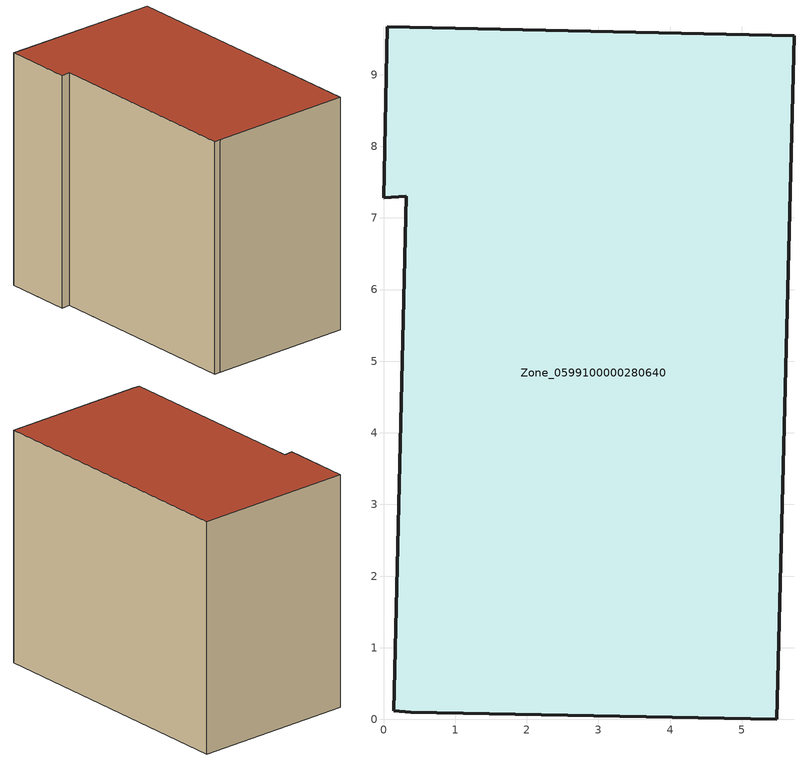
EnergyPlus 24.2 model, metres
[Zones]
Zone_0599100000280640
 floor ground (C_G): 5.73,9.54 5.49,0 0.38,0.1 0.14,0.12 0.32,7.3 0,7.28 0.05,9.67 z0
 wall outside (C_F): 5.49,0 5.73,9.54 0.05,9.67 0,7.28 0.32,7.3 0.14,0.12 0.38,0.1 5.49,0 z0:8.2
 roof outside (C_R): 0.38,0.1 5.49,0 5.73,9.54 0.05,9.67 0,7.28 0.32,7.3 0.14,0.12 z8.2
[BUILDING]
Pand.0599100000280640: North Axis=0; Terrain=City; Loads Convergence Tolerance Value=0.04; Temperature Convergence Tolerance Value=0.4; Solar Distribution=FullExterior; Maximum Number of Warmup Days=25; Minimum Number of Warmup Days=1
[Site:Location]
Rotterdam.The.Hague.AP_ZH_NLD Design_Conditions: Latitude=51.96; Longitude=4.45; Time Zone=1; Elevation=-4.5
[SITE:GROUNDTEMPERATURE:BUILDINGSURFACE]
18, 18, 18, 18, 18, 18, 18, 18, 18, 18, 18, 18
[MATERIAL] Thermal Absorptance=0.9; Solar Absorptance=0.7; Visible Absorptance=0.7
Name | Roughness | Thickness | Conductivity | Density | Specific Heat
G.TI.1975-1991 | MediumSmooth | 0.15 | 0.288461 | 540 | 1210
F.TI.1975-1991 | Rough | 0.3 | 0.230769 | 1920 | 840
R.TI.1975-1991 | MediumRough | 0.2 | 0.153846 | 1500 | 1000
[CONSTRUCTION]
C_G: G.TI.1975-1991
C_F: F.TI.1975-1991
C_R: R.TI.1975-1991
[ZONE]
Zone_0599100000280640: Type=1; Multiplier=1; Ceiling Height=Autocalculate; Volume=Autocalculate; Floor Area=autocalculate; Part of Total Floor Area=Yes
[ZONEINFILTRATION:DESIGNFLOWRATE]
Infil_Zone_0599100000280640: Zone or ZoneList or Space or SpaceList=Zone_0599100000280640; Schedule=AlwaysOn; Design Flow Rate Calculation Method=Flow/Area; Flow Rate per Floor Area=0.003; Constant Term Coefficient=1; Temperature Term Coefficient=0; Velocity Term Coefficient=0; Velocity Squared Term Coefficient=0
[HVACTEMPLATE:ZONE:IDEALLOADSAIRSYSTEM]
Zone_0599100000280640: Maximum Heating Supply Air Temperature=50; Minimum Cooling Supply Air Temperature=13; Maximum Heating Supply Air Humidity Ratio=0.0156; Minimum Cooling Supply Air Humidity Ratio=0.0077; Heating Limit=NoLimit; Cooling Limit=NoLimit; Dehumidification Control Type=ConstantSensibleHeatRatio; Cooling Sensible Heat Ratio=0.7; Dehumidification Setpoint=60; Humidification Control Type=None; Humidification Setpoint=30; Outdoor Air Method=None; Outdoor Air Flow Rate per Person=0.00944; Outdoor Air Flow Rate per Zone Floor Area=0; Outdoor Air Flow Rate per Zone=0; Demand Controlled Ventilation Type=None; Outdoor Air Economizer Type=NoEconomizer; Heat Recovery Type=None; Sensible Heat Recovery Effectiveness=0.7; Latent Heat Recovery Effectiveness=0.65
[ZONECONTROL:THERMOSTAT]
ThermostatControl_Zone_0599100000280640: Zone or ZoneList=Zone_0599100000280640; Control Type Schedule=DualSetpointControlType; Control 1=Thermostat_Zone_0599100000280640; Temperature Difference Between Cutout And Setpoint=0
[THERMOSTATSETPOINT:DUALSETPOINT]
Thermostat_Zone_0599100000280640: Heating Setpoint Temperature Schedule=HeatingSetpoint_Zone_0599100000280640; Cooling Setpoint Temperature Schedule=CoolingSetpoint_Zone_0599100000280640
[SCHEDULE:COMPACT]
HeatingSetpoint_Zone_0599100000280640: Through: 12/31, For: AllDays, Until: 24:00, 21
CoolingSetpoint_Zone_0599100000280640: Through: 12/31, For: AllDays, Until: 24:00, 24
DualSetpointControlType: Through: 12/31, For: AllDays, Until: 24:00, 4
AlwaysOn: Through: 12/31, For: AllDays, Until: 24:00, 1
